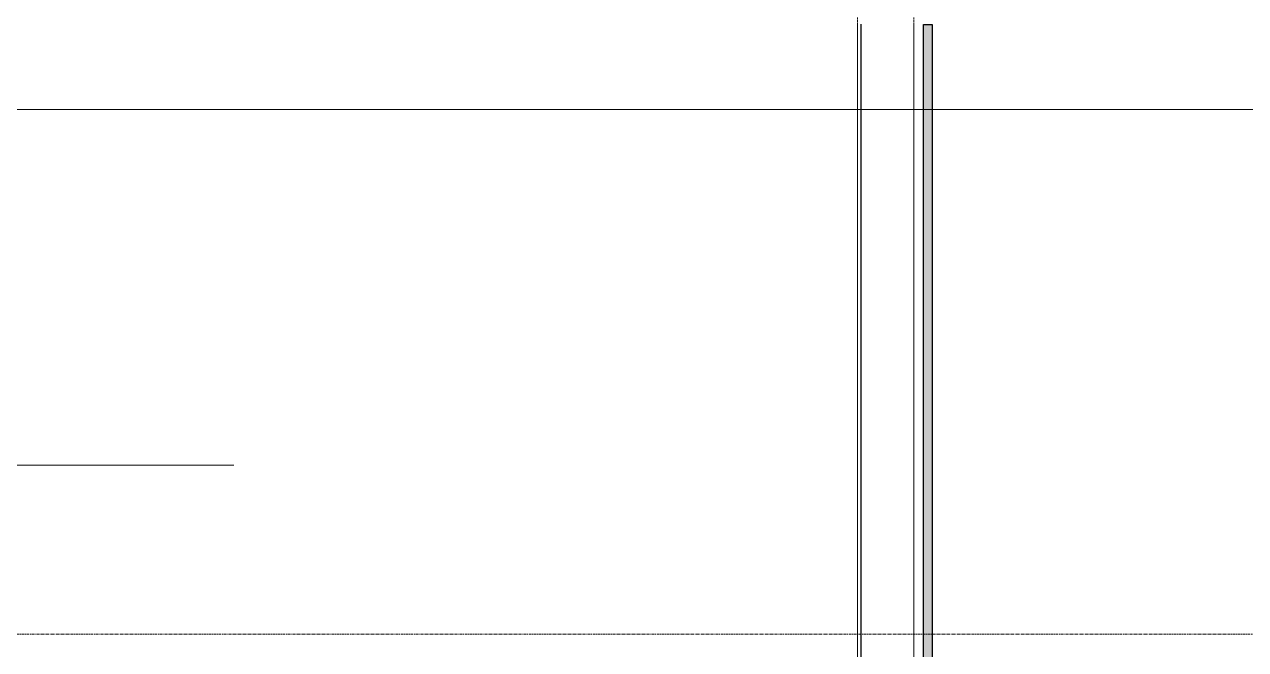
# Model space of a CAD drawing. Header units: inches. Extents: x 21035 to 27109, y -23277 to -20247.
# Drawn here: x 26123.3 to 26340.4, y -22344.8 to -22233.7 of the extents above; entities that cross this region are included whole.
import ezdxf

# ---------------------------------------------------------------- set-up
doc = ezdxf.new("R2010")
doc.units = ezdxf.units.IN
doc.header["$MEASUREMENT"] = 0
doc.linetypes.add('Grid Line 1_2_', pattern=[0.875, 0.5, -0.125, 0.125, -0.125])
for name, color, linetype, lineweight in [('A-DETL', 90, 'Continuous', 9), ('A-WALL', 113, 'Continuous', 9), ('A-WALL-PATT', 111, 'Continuous', 25), ('G-ANNO-SYMB', 111, 'Continuous', 9), ('S-BEAM', 12, 'Continuous', 9), ('S-GRID', 1, 'Continuous', 9)]:
    doc.layers.add(name, color=color, linetype=linetype, lineweight=lineweight)

# ---------------------------------------------------------------- blocks, each defined once
blk = doc.blocks.new('Girt_Z - 10_D-1239982-RCP - First Floor')
at = {"layer": 'S-BEAM'}
for p, q in [((26271.39, -22347.55), (26271.39, -22233.68)), ((26271.96, -22359.55), (26271.96, -22233.68)), ((26272.04, -22359.55), (26272.04, -22233.68)), ((26281.39, -22233.68), (26281.39, -22350.05)), ((26271.39, -22359.12), (26271.39, -22347.99)), ((26271.39, -22359.55), (26271.96, -22359.55)), ((26271.96, -22359.55), (26272.04, -22359.55)), ((26272.04, -22359.55), (26273.39, -22359.55))]:
    blk.add_line(p, q, dxfattribs=at)

msp = doc.modelspace()

# ---------------------------------------------------------------- hatches: boundary and pattern name
at = {"layer": 'A-WALL-PATT', "lineweight": 9, "transparency": 33554649}
msp.add_hatch(color=256, dxfattribs=at).paths.add_polyline_path([(26283.1, -22372.18), (26284.68, -22372.18), (26284.68, -22233.74), (26283.1, -22233.74), (26283.1, -22356.07)], flags=0)

# ---------------------------------------------------------------- linework, layer by layer
at = {"layer": 'A-DETL'}
msp.add_line((25958.54, -22312.05), (26160.54, -22312.05), dxfattribs=at)
at = {"layer": 'A-WALL', "lineweight": 25}
for p, q in [((26283.1, -22372.18), (26283.1, -22233.74)), ((26283.1, -22233.74), (26284.68, -22233.74)), ((26284.68, -22233.74), (26284.68, -22372.18))]:
    msp.add_line(p, q, dxfattribs=at)
at = {"layer": 'G-ANNO-SYMB'}
msp.add_line((26412.84, -22248.83), (21855.84, -22248.83), dxfattribs=at)
at = {"layer": 'S-GRID', "linetype": 'Grid Line 1_2_'}
for p, q in [((26271.39, -23227.37), (26271.39, -20361.6)), ((26271.39, -23227.37), (26271.39, -20361.6)), ((26281.39, -23227.37), (26281.39, -20361.6)), ((26281.39, -23227.37), (26281.39, -20361.6)), ((26557.32, -22342.05), (21678.64, -22342.05))]:
    msp.add_line(p, q, dxfattribs=at)

# ---------------------------------------------------------------- block references
at = {"layer": 'S-BEAM'}
msp.add_blockref('Girt_Z - 10_D-1239982-RCP - First Floor', (0, 0), dxfattribs=at)

doc.saveas('drawing.dxf')
